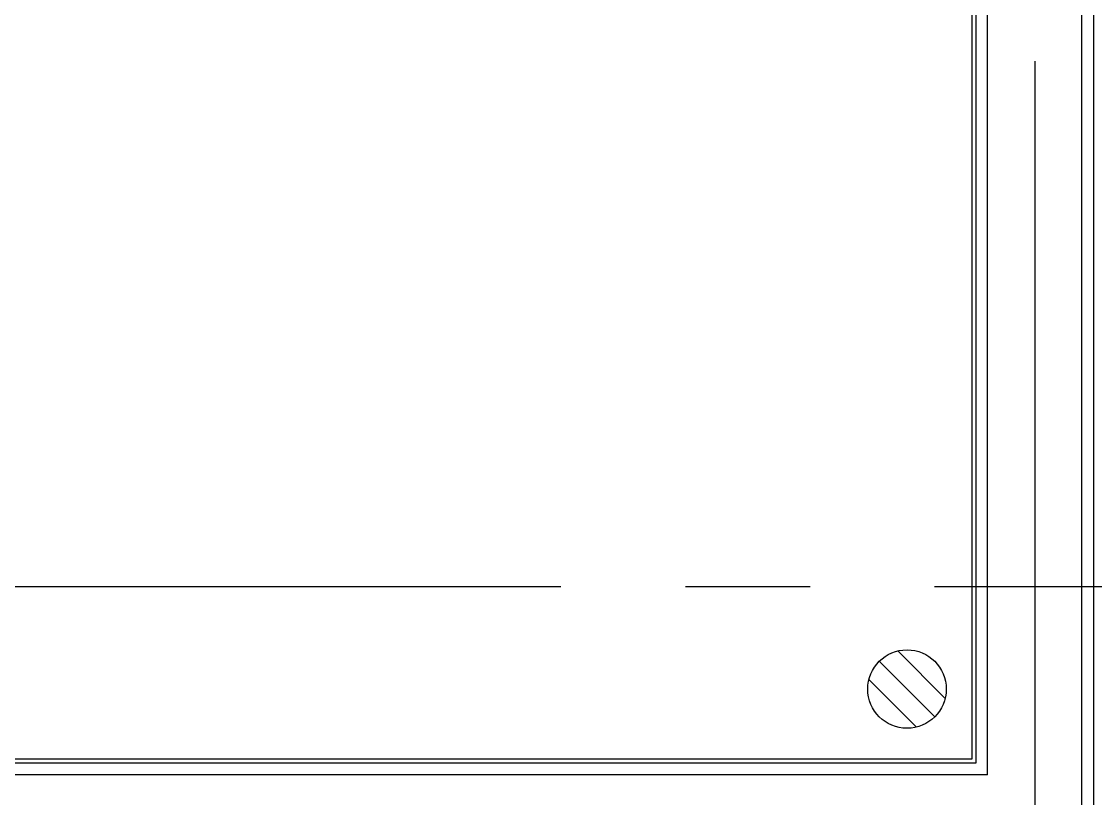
# Model space of a CAD drawing. Extents: x 296441 to 853063, y 459050 to 1117990.
# Drawn here: x 634916 to 637653, y 571787 to 573767 of the extents above; entities that cross this region are included whole.
import ezdxf

# ---------------------------------------------------------------- set-up
doc = ezdxf.new("R2010")
doc.units = 0
doc.header["$LTSCALE"] = 1000
for name, pattern in [('14-GRID$0$CENTER2', [28.575, 19.05, -3.175, 3.175, -3.175]), ('E2-E3-FL03$0$E1-FL03$0$HIDDEN', [0.375, 0.25, -0.125]), ('E2-E3-FL03$0$E1-FL03$0$HIDDEN2', [4.7625, 3.175, -1.5875]), ('E2-E3-RF$0$E1-FL03$0$$AUDIT_BAD_LTYPE2', [0])]:
    doc.linetypes.add(name, pattern=pattern)
for name, color, linetype in [('14-GRID$0$G-GRID', 9, '14-GRID$0$CENTER2'), ('C01-RISR-FL01-P$0$P-WSTW-EQPM', 4, 'Continuous'), ('E2-E3-FL03$0$E1-FL03$0$A-OVLK', 140, 'Continuous'), ('E2-E3-FL03$0$E1-FL03$0$A-SLAB-OTLN', 144, 'E2-E3-FL03$0$E1-FL03$0$HIDDEN'), ('E_OTHER', 7, 'Continuous')]:
    doc.layers.add(name, color=color, linetype=linetype)
doc.styles.add('C01-RISR-FL01-P$0$hz', font='simplex', dxfattribs={"width": 0.7, "bigfont": 'hztxt'})
doc.styles.add('E2-E3-FL03$0$E1-FL03$0$Standard', font='')
doc.styles.get('E2-E3-FL03$0$E1-FL03$0$Standard').set_extended_font_data('SimSun')

# ---------------------------------------------------------------- blocks, each defined once
blk = doc.blocks.new('C01-RISR-FL01-P$0$$PS001_0')
for p, q in [((-0.485, -0.123), (0.123, 0.485)), ((-0.354, -0.354), (0.354, 0.354)), ((-0.118, -0.486), (0.486, 0.118))]:
    blk.add_line(p, q)
blk.add_circle((0, 0), 0.5)
at = {"style": 'C01-RISR-FL01-P$0$hz', "width": 0.7, "flags": 1}
for tag, p in [('UNIT', (0, 0)), ('SPEC', (0, -0.002)), ('WHAT', (0, -0.003))]:
    blk.add_attdef(tag, p, '', height=0.001, dxfattribs=at)
blk = doc.blocks.new('GGGGW23')
at = {"layer": 'E2-E3-FL03$0$E1-FL03$0$A-OVLK'}
for points in [[(933427.2, 406457.7), (934637.2, 406457.7), (934637.2, 398057.7), (930427.2, 398057.7)], [(933427.2, 406157.7), (934337.2, 406157.7), (934337.2, 398357.7), (930427.2, 398357.7)], [(933427.2, 406147.7), (934327.2, 406147.7), (934327.2, 398367.7), (930427.2, 398367.7)]]:
    blk.add_lwpolyline(points, dxfattribs=at)
at = {"layer": 'E2-E3-FL03$0$E1-FL03$0$A-SLAB-OTLN', "linetype": 'E2-E3-RF$0$E1-FL03$0$$AUDIT_BAD_LTYPE2'}
for p, q in [((934607.2, 396707.7), (934607.2, 409007.7)), ((934367.2, 398327.7), (934367.2, 406187.7))]:
    blk.add_line(p, q, dxfattribs=at)
at = {"layer": 'E2-E3-FL03$0$E1-FL03$0$A-SLAB-OTLN', "linetype": 'E2-E3-FL03$0$E1-FL03$0$HIDDEN2'}
blk.add_line((934367.2, 398327.7), (930427.2, 398327.7), dxfattribs=at)
at = {"layer": 'C01-RISR-FL01-P$0$P-WSTW-EQPM', "xscale": 199.9999999999991, "yscale": 199.9999999999991, "zscale": 199.9999999999991, "rotation": 90.00000055700053}
blk.add_blockref('C01-RISR-FL01-P$0$$PS001_0', (934161.8, 398546.6), dxfattribs=at)
at = {"style": 'E2-E3-FL03$0$E1-FL03$0$Standard', "flags": 9}
for tag in ['YSIZE', 'XSIZE']:
    blk.add_attdef(tag, (931417.2, 404207.7, 0), '', height=0.5, rotation=90, dxfattribs=at)

msp = doc.modelspace()

# ---------------------------------------------------------------- linework, layer by layer
at = {"layer": '14-GRID$0$G-GRID', "color": 8, "ltscale": 0.1}
for p, q in [((637498.5, 590811), (637498.5, 558052.5)), ((620098.5, 572327.2), (674432.5, 572327.2))]:
    msp.add_line(p, q, dxfattribs=at)

# ---------------------------------------------------------------- block references
at = {"layer": 'E_OTHER'}
msp.add_blockref('GGGGW23', (-296988.8, 173519.5), dxfattribs=at)

doc.saveas('drawing.dxf')
